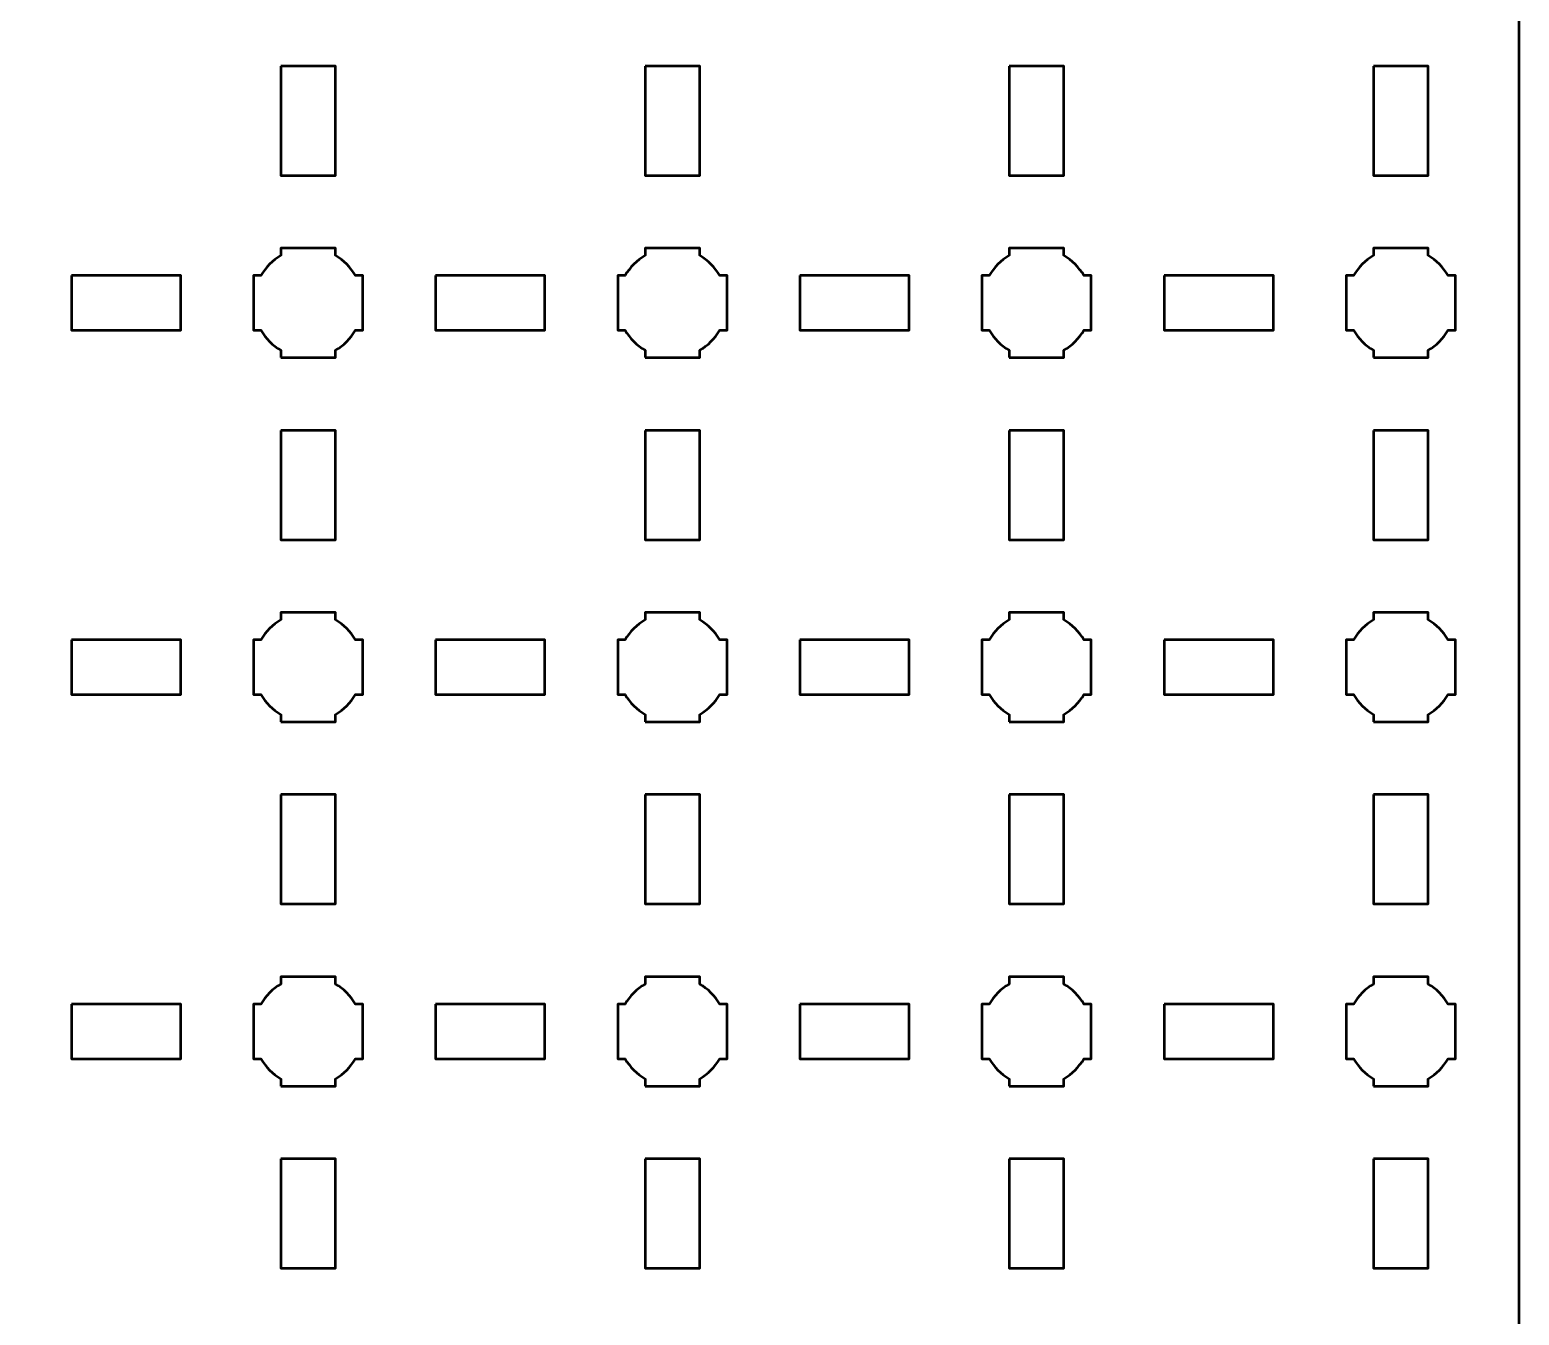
# Model space of a CAD drawing. Header units: centimetres. Extents: x -17.7 to 17.7, y -13.7 to 13.7.
# Drawn here: x 9.47 to 17.65, y -6.56 to 0.5 of the extents above; entities that cross this region are included whole.
import ezdxf

# ---------------------------------------------------------------- set-up
doc = ezdxf.new("R2010")
doc.units = ezdxf.units.CM
doc.header["$MEASUREMENT"] = 0
doc.layers.add('Layer 1', color=7, linetype='Continuous')

msp = doc.modelspace()

# ---------------------------------------------------------------- linework, layer by layer
at = {"layer": 'Layer 1', "lineweight": 53}
for points, knots in [([(-17.14996, 13.65001), (-17.14996, 13.65001), (17.14996, 13.65001), (17.14996, 13.65001), (17.14996, 13.65001), (17.42692, 13.65001), (17.65006, 13.42692), (17.65006, 13.14992), (17.65006, 13.14992), (17.65006, 13.14992), (17.65006, -13.15006), (17.65006, -13.15006), (17.65006, -13.15006), (17.65006, -13.42706), (17.42692, -13.65001), (17.14996, -13.65001), (17.14996, -13.65001), (17.14996, -13.65001), (-17.14996, -13.65001), (-17.14996, -13.65001), (-17.14996, -13.65001), (-17.42696, -13.65001), (-17.65005, -13.42706), (-17.65005, -13.15006), (-17.65005, -13.15006), (-17.65005, -13.15006), (-17.65005, 13.14992), (-17.65005, 13.14992), (-17.65005, 13.14992), (-17.65005, 13.42692), (-17.42696, 13.65001), (-17.14996, 13.65001)], [0, 0, 0, 0, 0.125, 0.125, 0.125, 0.125, 0.25, 0.25, 0.25, 0.25, 0.375, 0.375, 0.375, 0.375, 0.5, 0.5, 0.5, 0.5, 0.625, 0.625, 0.625, 0.625, 0.75, 0.75, 0.75, 0.75, 0.875, 0.875, 0.875, 0.875, 1, 1, 1, 1]), ([(10.84998, 0.29998), (10.84998, 0.29998), (11.14998, 0.29998), (11.14998, 0.29998), (11.14998, 0.29998), (11.14998, 0.29998), (11.14998, -0.30002), (11.14998, -0.30002), (11.14998, -0.30002), (11.14998, -0.30002), (10.84998, -0.30002), (10.84998, -0.30002), (10.84998, -0.30002), (10.84998, -0.30002), (10.84998, 0.29998), (10.84998, 0.29998)], [0, 0, 0, 0, 0.25, 0.25, 0.25, 0.25, 0.5, 0.5, 0.5, 0.5, 0.75, 0.75, 0.75, 0.75, 1, 1, 1, 1]), ([(12.84991, 0.29998), (12.84991, 0.29998), (13.14992, 0.29998), (13.14992, 0.29998), (13.14992, 0.29998), (13.14992, 0.29998), (13.14992, -0.30002), (13.14992, -0.30002), (13.14992, -0.30002), (13.14992, -0.30002), (12.84991, -0.30002), (12.84991, -0.30002), (12.84991, -0.30002), (12.84991, -0.30002), (12.84991, 0.29998), (12.84991, 0.29998)], [0, 0, 0, 0, 0.25, 0.25, 0.25, 0.25, 0.5, 0.5, 0.5, 0.5, 0.75, 0.75, 0.75, 0.75, 1, 1, 1, 1]), ([(14.85002, 0.29998), (14.85002, 0.29998), (15.15003, 0.29998), (15.15003, 0.29998), (15.15003, 0.29998), (15.15003, 0.29998), (15.15003, -0.30002), (15.15003, -0.30002), (15.15003, -0.30002), (15.15003, -0.30002), (14.85002, -0.30002), (14.85002, -0.30002), (14.85002, -0.30002), (14.85002, -0.30002), (14.85002, 0.29998), (14.85002, 0.29998)], [0, 0, 0, 0, 0.25, 0.25, 0.25, 0.25, 0.5, 0.5, 0.5, 0.5, 0.75, 0.75, 0.75, 0.75, 1, 1, 1, 1]), ([(16.84996, 0.29998), (16.84996, 0.29998), (17.14996, 0.29998), (17.14996, 0.29998), (17.14996, 0.29998), (17.14996, 0.29998), (17.14996, -0.30002), (17.14996, -0.30002), (17.14996, -0.30002), (17.14996, -0.30002), (16.84996, -0.30002), (16.84996, -0.30002), (16.84996, -0.30002), (16.84996, -0.30002), (16.84996, 0.29998), (16.84996, 0.29998)], [0, 0, 0, 0, 0.25, 0.25, 0.25, 0.25, 0.5, 0.5, 0.5, 0.5, 0.75, 0.75, 0.75, 0.75, 1, 1, 1, 1]), ([(10.84998, -1.30004), (10.84998, -1.30004), (10.84998, -1.25982), (10.84998, -1.25982), (10.84998, -1.25982), (10.80437, -1.23347), (10.76648, -1.19558), (10.74016, -1.14997), (10.74016, -1.14997), (10.74016, -1.14997), (10.69991, -1.14997), (10.69991, -1.14997), (10.69991, -1.14997), (10.69991, -1.14997), (10.69991, -1.00004), (10.69991, -1.00004), (10.69991, -1.00004), (10.69991, -1.00004), (10.69991, -0.84997), (10.69991, -0.84997), (10.69991, -0.84997), (10.69991, -0.84997), (10.74016, -0.84997), (10.74016, -0.84997), (10.74016, -0.84997), (10.76648, -0.80449), (10.80437, -0.76646), (10.84998, -0.74015), (10.84998, -0.74015), (10.84998, -0.74015), (10.84998, -0.70003), (10.84998, -0.70003), (10.84998, -0.70003), (10.84998, -0.70003), (10.99991, -0.70003), (10.99991, -0.70003), (10.99991, -0.70003), (10.99991, -0.70003), (11.14998, -0.70003), (11.14998, -0.70003), (11.14998, -0.70003), (11.14998, -0.70003), (11.14998, -0.74015), (11.14998, -0.74015), (11.14998, -0.74015), (11.19546, -0.76646), (11.23349, -0.80449), (11.2598, -0.84997), (11.2598, -0.84997), (11.2598, -0.84997), (11.29991, -0.84997), (11.29991, -0.84997), (11.29991, -0.84997), (11.29991, -0.84997), (11.29991, -1.00004), (11.29991, -1.00004), (11.29991, -1.00004), (11.29991, -1.00004), (11.29991, -1.14997), (11.29991, -1.14997), (11.29991, -1.14997), (11.29991, -1.14997), (11.2598, -1.14997), (11.2598, -1.14997), (11.2598, -1.14997), (11.23349, -1.19558), (11.19546, -1.23347), (11.14998, -1.25982), (11.14998, -1.25982), (11.14998, -1.25982), (11.14998, -1.30004), (11.14998, -1.30004), (11.14998, -1.30004), (11.14998, -1.30004), (10.99991, -1.30004), (10.99991, -1.30004), (10.99991, -1.30004), (10.99991, -1.30004), (10.84998, -1.30004), (10.84998, -1.30004)], [0, 0, 0, 0, 0.05, 0.05, 0.05, 0.05, 0.1, 0.1, 0.1, 0.1, 0.15, 0.15, 0.15, 0.15, 0.2, 0.2, 0.2, 0.2, 0.25, 0.25, 0.25, 0.25, 0.3, 0.3, 0.3, 0.3, 0.35, 0.35, 0.35, 0.35, 0.4, 0.4, 0.4, 0.4, 0.45, 0.45, 0.45, 0.45, 0.5, 0.5, 0.5, 0.5, 0.55, 0.55, 0.55, 0.55, 0.6, 0.6, 0.6, 0.6, 0.65, 0.65, 0.65, 0.65, 0.7, 0.7, 0.7, 0.7, 0.75, 0.75, 0.75, 0.75, 0.8, 0.8, 0.8, 0.8, 0.85, 0.85, 0.85, 0.85, 0.9, 0.9, 0.9, 0.9, 0.95, 0.95, 0.95, 0.95, 1, 1, 1, 1]), ([(12.84991, -1.30004), (12.84991, -1.30004), (12.84991, -1.25982), (12.84991, -1.25982), (12.84991, -1.25982), (12.80444, -1.23347), (12.76641, -1.19558), (12.74009, -1.14997), (12.74009, -1.14997), (12.74009, -1.14997), (12.69998, -1.14997), (12.69998, -1.14997), (12.69998, -1.14997), (12.69998, -1.14997), (12.69998, -1.00004), (12.69998, -1.00004), (12.69998, -1.00004), (12.69998, -1.00004), (12.69998, -0.84997), (12.69998, -0.84997), (12.69998, -0.84997), (12.69998, -0.84997), (12.74009, -0.84997), (12.74009, -0.84997), (12.74009, -0.84997), (12.76641, -0.80449), (12.80444, -0.76646), (12.84991, -0.74015), (12.84991, -0.74015), (12.84991, -0.74015), (12.84991, -0.70003), (12.84991, -0.70003), (12.84991, -0.70003), (12.84991, -0.70003), (12.99999, -0.70003), (12.99999, -0.70003), (12.99999, -0.70003), (12.99999, -0.70003), (13.14992, -0.70003), (13.14992, -0.70003), (13.14992, -0.70003), (13.14992, -0.70003), (13.14992, -0.74015), (13.14992, -0.74015), (13.14992, -0.74015), (13.19539, -0.76646), (13.23342, -0.80449), (13.25974, -0.84997), (13.25974, -0.84997), (13.25974, -0.84997), (13.29999, -0.84997), (13.29999, -0.84997), (13.29999, -0.84997), (13.29999, -0.84997), (13.29999, -1.00004), (13.29999, -1.00004), (13.29999, -1.00004), (13.29999, -1.00004), (13.29999, -1.14997), (13.29999, -1.14997), (13.29999, -1.14997), (13.29999, -1.14997), (13.25974, -1.14997), (13.25974, -1.14997), (13.25974, -1.14997), (13.23342, -1.19558), (13.19539, -1.23347), (13.14992, -1.25982), (13.14992, -1.25982), (13.14992, -1.25982), (13.14992, -1.30004), (13.14992, -1.30004), (13.14992, -1.30004), (13.14992, -1.30004), (12.99999, -1.30004), (12.99999, -1.30004), (12.99999, -1.30004), (12.99999, -1.30004), (12.84991, -1.30004), (12.84991, -1.30004)], [0, 0, 0, 0, 0.05, 0.05, 0.05, 0.05, 0.1, 0.1, 0.1, 0.1, 0.15, 0.15, 0.15, 0.15, 0.2, 0.2, 0.2, 0.2, 0.25, 0.25, 0.25, 0.25, 0.3, 0.3, 0.3, 0.3, 0.35, 0.35, 0.35, 0.35, 0.4, 0.4, 0.4, 0.4, 0.45, 0.45, 0.45, 0.45, 0.5, 0.5, 0.5, 0.5, 0.55, 0.55, 0.55, 0.55, 0.6, 0.6, 0.6, 0.6, 0.65, 0.65, 0.65, 0.65, 0.7, 0.7, 0.7, 0.7, 0.75, 0.75, 0.75, 0.75, 0.8, 0.8, 0.8, 0.8, 0.85, 0.85, 0.85, 0.85, 0.9, 0.9, 0.9, 0.9, 0.95, 0.95, 0.95, 0.95, 1, 1, 1, 1]), ([(14.84988, -1.30004), (14.84988, -1.30004), (14.84988, -1.25982), (14.84988, -1.25982), (14.84988, -1.25982), (14.80441, -1.23347), (14.76649, -1.19558), (14.74003, -1.14997), (14.74003, -1.14997), (14.74003, -1.14997), (14.69995, -1.14997), (14.69995, -1.14997), (14.69995, -1.14997), (14.69995, -1.14997), (14.69995, -1.00004), (14.69995, -1.00004), (14.69995, -1.00004), (14.69995, -1.00004), (14.69995, -0.84997), (14.69995, -0.84997), (14.69995, -0.84997), (14.69995, -0.84997), (14.74003, -0.84997), (14.74003, -0.84997), (14.74003, -0.84997), (14.76649, -0.80449), (14.80441, -0.76646), (14.84988, -0.74015), (14.84988, -0.74015), (14.84988, -0.74015), (14.84988, -0.70003), (14.84988, -0.70003), (14.84988, -0.70003), (14.84988, -0.70003), (14.99995, -0.70003), (14.99995, -0.70003), (14.99995, -0.70003), (14.99995, -0.70003), (15.14988, -0.70003), (15.14988, -0.70003), (15.14988, -0.70003), (15.14988, -0.70003), (15.14988, -0.74015), (15.14988, -0.74015), (15.14988, -0.74015), (15.1955, -0.76646), (15.23339, -0.80449), (15.2597, -0.84997), (15.2597, -0.84997), (15.2597, -0.84997), (15.29996, -0.84997), (15.29996, -0.84997), (15.29996, -0.84997), (15.29996, -0.84997), (15.29996, -1.00004), (15.29996, -1.00004), (15.29996, -1.00004), (15.29996, -1.00004), (15.29996, -1.14997), (15.29996, -1.14997), (15.29996, -1.14997), (15.29996, -1.14997), (15.2597, -1.14997), (15.2597, -1.14997), (15.2597, -1.14997), (15.23339, -1.19558), (15.1955, -1.23347), (15.14988, -1.25982), (15.14988, -1.25982), (15.14988, -1.25982), (15.14988, -1.30004), (15.14988, -1.30004), (15.14988, -1.30004), (15.14988, -1.30004), (14.99995, -1.30004), (14.99995, -1.30004), (14.99995, -1.30004), (14.99995, -1.30004), (14.84988, -1.30004), (14.84988, -1.30004)], [0, 0, 0, 0, 0.05, 0.05, 0.05, 0.05, 0.1, 0.1, 0.1, 0.1, 0.15, 0.15, 0.15, 0.15, 0.2, 0.2, 0.2, 0.2, 0.25, 0.25, 0.25, 0.25, 0.3, 0.3, 0.3, 0.3, 0.35, 0.35, 0.35, 0.35, 0.4, 0.4, 0.4, 0.4, 0.45, 0.45, 0.45, 0.45, 0.5, 0.5, 0.5, 0.5, 0.55, 0.55, 0.55, 0.55, 0.6, 0.6, 0.6, 0.6, 0.65, 0.65, 0.65, 0.65, 0.7, 0.7, 0.7, 0.7, 0.75, 0.75, 0.75, 0.75, 0.8, 0.8, 0.8, 0.8, 0.85, 0.85, 0.85, 0.85, 0.9, 0.9, 0.9, 0.9, 0.95, 0.95, 0.95, 0.95, 1, 1, 1, 1]), ([(16.84996, -1.30004), (16.84996, -1.30004), (16.84996, -1.25982), (16.84996, -1.25982), (16.84996, -1.25982), (16.80434, -1.23347), (16.76645, -1.19558), (16.74014, -1.14997), (16.74014, -1.14997), (16.74014, -1.14997), (16.69988, -1.14997), (16.69988, -1.14997), (16.69988, -1.14997), (16.69988, -1.14997), (16.69988, -1.00004), (16.69988, -1.00004), (16.69988, -1.00004), (16.69988, -1.00004), (16.69988, -0.84997), (16.69988, -0.84997), (16.69988, -0.84997), (16.69988, -0.84997), (16.74014, -0.84997), (16.74014, -0.84997), (16.74014, -0.84997), (16.76645, -0.80449), (16.80434, -0.76646), (16.84996, -0.74015), (16.84996, -0.74015), (16.84996, -0.74015), (16.84996, -0.70003), (16.84996, -0.70003), (16.84996, -0.70003), (16.84996, -0.70003), (16.99989, -0.70003), (16.99989, -0.70003), (16.99989, -0.70003), (16.99989, -0.70003), (17.14996, -0.70003), (17.14996, -0.70003), (17.14996, -0.70003), (17.14996, -0.70003), (17.14996, -0.74015), (17.14996, -0.74015), (17.14996, -0.74015), (17.19543, -0.76646), (17.23346, -0.80449), (17.25978, -0.84997), (17.25978, -0.84997), (17.25978, -0.84997), (17.29989, -0.84997), (17.29989, -0.84997), (17.29989, -0.84997), (17.29989, -0.84997), (17.29989, -1.00004), (17.29989, -1.00004), (17.29989, -1.00004), (17.29989, -1.00004), (17.29989, -1.14997), (17.29989, -1.14997), (17.29989, -1.14997), (17.29989, -1.14997), (17.25978, -1.14997), (17.25978, -1.14997), (17.25978, -1.14997), (17.23346, -1.19558), (17.19543, -1.23347), (17.14996, -1.25982), (17.14996, -1.25982), (17.14996, -1.25982), (17.14996, -1.30004), (17.14996, -1.30004), (17.14996, -1.30004), (17.14996, -1.30004), (16.99989, -1.30004), (16.99989, -1.30004), (16.99989, -1.30004), (16.99989, -1.30004), (16.84996, -1.30004), (16.84996, -1.30004)], [0, 0, 0, 0, 0.05, 0.05, 0.05, 0.05, 0.1, 0.1, 0.1, 0.1, 0.15, 0.15, 0.15, 0.15, 0.2, 0.2, 0.2, 0.2, 0.25, 0.25, 0.25, 0.25, 0.3, 0.3, 0.3, 0.3, 0.35, 0.35, 0.35, 0.35, 0.4, 0.4, 0.4, 0.4, 0.45, 0.45, 0.45, 0.45, 0.5, 0.5, 0.5, 0.5, 0.55, 0.55, 0.55, 0.55, 0.6, 0.6, 0.6, 0.6, 0.65, 0.65, 0.65, 0.65, 0.7, 0.7, 0.7, 0.7, 0.75, 0.75, 0.75, 0.75, 0.8, 0.8, 0.8, 0.8, 0.85, 0.85, 0.85, 0.85, 0.9, 0.9, 0.9, 0.9, 0.95, 0.95, 0.95, 0.95, 1, 1, 1, 1]), ([(9.7, -0.84997), (9.7, -0.84997), (10.3, -0.84997), (10.3, -0.84997), (10.3, -0.84997), (10.3, -0.84997), (10.3, -1.14997), (10.3, -1.14997), (10.3, -1.14997), (10.3, -1.14997), (9.7, -1.14997), (9.7, -1.14997), (9.7, -1.14997), (9.7, -1.14997), (9.7, -0.84997), (9.7, -0.84997)], [0, 0, 0, 0, 0.25, 0.25, 0.25, 0.25, 0.5, 0.5, 0.5, 0.5, 0.75, 0.75, 0.75, 0.75, 1, 1, 1, 1]), ([(11.69996, -0.84997), (11.69996, -0.84997), (12.29997, -0.84997), (12.29997, -0.84997), (12.29997, -0.84997), (12.29997, -0.84997), (12.29997, -1.14997), (12.29997, -1.14997), (12.29997, -1.14997), (12.29997, -1.14997), (11.69996, -1.14997), (11.69996, -1.14997), (11.69996, -1.14997), (11.69996, -1.14997), (11.69996, -0.84997), (11.69996, -0.84997)], [0, 0, 0, 0, 0.25, 0.25, 0.25, 0.25, 0.5, 0.5, 0.5, 0.5, 0.75, 0.75, 0.75, 0.75, 1, 1, 1, 1]), ([(13.70004, -0.84997), (13.70004, -0.84997), (14.30004, -0.84997), (14.30004, -0.84997), (14.30004, -0.84997), (14.30004, -0.84997), (14.30004, -1.14997), (14.30004, -1.14997), (14.30004, -1.14997), (14.30004, -1.14997), (13.70004, -1.14997), (13.70004, -1.14997), (13.70004, -1.14997), (13.70004, -1.14997), (13.70004, -0.84997), (13.70004, -0.84997)], [0, 0, 0, 0, 0.25, 0.25, 0.25, 0.25, 0.5, 0.5, 0.5, 0.5, 0.75, 0.75, 0.75, 0.75, 1, 1, 1, 1]), ([(15.69997, -0.84997), (15.69997, -0.84997), (16.29997, -0.84997), (16.29997, -0.84997), (16.29997, -0.84997), (16.29997, -0.84997), (16.29997, -1.14997), (16.29997, -1.14997), (16.29997, -1.14997), (16.29997, -1.14997), (15.69997, -1.14997), (15.69997, -1.14997), (15.69997, -1.14997), (15.69997, -1.14997), (15.69997, -0.84997), (15.69997, -0.84997)], [0, 0, 0, 0, 0.25, 0.25, 0.25, 0.25, 0.5, 0.5, 0.5, 0.5, 0.75, 0.75, 0.75, 0.75, 1, 1, 1, 1]), ([(10.84998, -1.70009), (10.84998, -1.70009), (11.14998, -1.70009), (11.14998, -1.70009), (11.14998, -1.70009), (11.14998, -1.70009), (11.14998, -2.30009), (11.14998, -2.30009), (11.14998, -2.30009), (11.14998, -2.30009), (10.84998, -2.30009), (10.84998, -2.30009), (10.84998, -2.30009), (10.84998, -2.30009), (10.84998, -1.70009), (10.84998, -1.70009)], [0, 0, 0, 0, 0.25, 0.25, 0.25, 0.25, 0.5, 0.5, 0.5, 0.5, 0.75, 0.75, 0.75, 0.75, 1, 1, 1, 1]), ([(12.84991, -1.70009), (12.84991, -1.70009), (13.14992, -1.70009), (13.14992, -1.70009), (13.14992, -1.70009), (13.14992, -1.70009), (13.14992, -2.30009), (13.14992, -2.30009), (13.14992, -2.30009), (13.14992, -2.30009), (12.84991, -2.30009), (12.84991, -2.30009), (12.84991, -2.30009), (12.84991, -2.30009), (12.84991, -1.70009), (12.84991, -1.70009)], [0, 0, 0, 0, 0.25, 0.25, 0.25, 0.25, 0.5, 0.5, 0.5, 0.5, 0.75, 0.75, 0.75, 0.75, 1, 1, 1, 1]), ([(14.85002, -1.70009), (14.85002, -1.70009), (15.15003, -1.70009), (15.15003, -1.70009), (15.15003, -1.70009), (15.15003, -1.70009), (15.15003, -2.30009), (15.15003, -2.30009), (15.15003, -2.30009), (15.15003, -2.30009), (14.85002, -2.30009), (14.85002, -2.30009), (14.85002, -2.30009), (14.85002, -2.30009), (14.85002, -1.70009), (14.85002, -1.70009)], [0, 0, 0, 0, 0.25, 0.25, 0.25, 0.25, 0.5, 0.5, 0.5, 0.5, 0.75, 0.75, 0.75, 0.75, 1, 1, 1, 1]), ([(16.84996, -1.70009), (16.84996, -1.70009), (17.14996, -1.70009), (17.14996, -1.70009), (17.14996, -1.70009), (17.14996, -1.70009), (17.14996, -2.30009), (17.14996, -2.30009), (17.14996, -2.30009), (17.14996, -2.30009), (16.84996, -2.30009), (16.84996, -2.30009), (16.84996, -2.30009), (16.84996, -2.30009), (16.84996, -1.70009), (16.84996, -1.70009)], [0, 0, 0, 0, 0.25, 0.25, 0.25, 0.25, 0.5, 0.5, 0.5, 0.5, 0.75, 0.75, 0.75, 0.75, 1, 1, 1, 1]), ([(10.84998, -3.30001), (10.84998, -3.30001), (10.84998, -3.2599), (10.84998, -3.2599), (10.84998, -3.2599), (10.80437, -3.23344), (10.76648, -3.19555), (10.74016, -3.15008), (10.74016, -3.15008), (10.74016, -3.15008), (10.69991, -3.15008), (10.69991, -3.15008), (10.69991, -3.15008), (10.69991, -3.15008), (10.69991, -3), (10.69991, -3), (10.69991, -3), (10.69991, -3), (10.69991, -2.85007), (10.69991, -2.85007), (10.69991, -2.85007), (10.69991, -2.85007), (10.74016, -2.85007), (10.74016, -2.85007), (10.74016, -2.85007), (10.76648, -2.80446), (10.80437, -2.76654), (10.84998, -2.74008), (10.84998, -2.74008), (10.84998, -2.74008), (10.84998, -2.7), (10.84998, -2.7), (10.84998, -2.7), (10.84998, -2.7), (10.99991, -2.7), (10.99991, -2.7), (10.99991, -2.7), (10.99991, -2.7), (11.14998, -2.7), (11.14998, -2.7), (11.14998, -2.7), (11.14998, -2.7), (11.14998, -2.74008), (11.14998, -2.74008), (11.14998, -2.74008), (11.19546, -2.76654), (11.23349, -2.80446), (11.2598, -2.85007), (11.2598, -2.85007), (11.2598, -2.85007), (11.29991, -2.85007), (11.29991, -2.85007), (11.29991, -2.85007), (11.29991, -2.85007), (11.29991, -3), (11.29991, -3), (11.29991, -3), (11.29991, -3), (11.29991, -3.15008), (11.29991, -3.15008), (11.29991, -3.15008), (11.29991, -3.15008), (11.2598, -3.15008), (11.2598, -3.15008), (11.2598, -3.15008), (11.23349, -3.19555), (11.19546, -3.23344), (11.14998, -3.2599), (11.14998, -3.2599), (11.14998, -3.2599), (11.14998, -3.30001), (11.14998, -3.30001), (11.14998, -3.30001), (11.14998, -3.30001), (10.99991, -3.30001), (10.99991, -3.30001), (10.99991, -3.30001), (10.99991, -3.30001), (10.84998, -3.30001), (10.84998, -3.30001)], [0, 0, 0, 0, 0.05, 0.05, 0.05, 0.05, 0.1, 0.1, 0.1, 0.1, 0.15, 0.15, 0.15, 0.15, 0.2, 0.2, 0.2, 0.2, 0.25, 0.25, 0.25, 0.25, 0.3, 0.3, 0.3, 0.3, 0.35, 0.35, 0.35, 0.35, 0.4, 0.4, 0.4, 0.4, 0.45, 0.45, 0.45, 0.45, 0.5, 0.5, 0.5, 0.5, 0.55, 0.55, 0.55, 0.55, 0.6, 0.6, 0.6, 0.6, 0.65, 0.65, 0.65, 0.65, 0.7, 0.7, 0.7, 0.7, 0.75, 0.75, 0.75, 0.75, 0.8, 0.8, 0.8, 0.8, 0.85, 0.85, 0.85, 0.85, 0.9, 0.9, 0.9, 0.9, 0.95, 0.95, 0.95, 0.95, 1, 1, 1, 1]), ([(12.84991, -3.30001), (12.84991, -3.30001), (12.84991, -3.2599), (12.84991, -3.2599), (12.84991, -3.2599), (12.80444, -3.23344), (12.76641, -3.19555), (12.74009, -3.15008), (12.74009, -3.15008), (12.74009, -3.15008), (12.69998, -3.15008), (12.69998, -3.15008), (12.69998, -3.15008), (12.69998, -3.15008), (12.69998, -3), (12.69998, -3), (12.69998, -3), (12.69998, -3), (12.69998, -2.85007), (12.69998, -2.85007), (12.69998, -2.85007), (12.69998, -2.85007), (12.74009, -2.85007), (12.74009, -2.85007), (12.74009, -2.85007), (12.76641, -2.80446), (12.80444, -2.76654), (12.84991, -2.74008), (12.84991, -2.74008), (12.84991, -2.74008), (12.84991, -2.7), (12.84991, -2.7), (12.84991, -2.7), (12.84991, -2.7), (12.99999, -2.7), (12.99999, -2.7), (12.99999, -2.7), (12.99999, -2.7), (13.14992, -2.7), (13.14992, -2.7), (13.14992, -2.7), (13.14992, -2.7), (13.14992, -2.74008), (13.14992, -2.74008), (13.14992, -2.74008), (13.19539, -2.76654), (13.23342, -2.80446), (13.25974, -2.85007), (13.25974, -2.85007), (13.25974, -2.85007), (13.29999, -2.85007), (13.29999, -2.85007), (13.29999, -2.85007), (13.29999, -2.85007), (13.29999, -3), (13.29999, -3), (13.29999, -3), (13.29999, -3), (13.29999, -3.15008), (13.29999, -3.15008), (13.29999, -3.15008), (13.29999, -3.15008), (13.25974, -3.15008), (13.25974, -3.15008), (13.25974, -3.15008), (13.23342, -3.19555), (13.19539, -3.23344), (13.14992, -3.2599), (13.14992, -3.2599), (13.14992, -3.2599), (13.14992, -3.30001), (13.14992, -3.30001), (13.14992, -3.30001), (13.14992, -3.30001), (12.99999, -3.30001), (12.99999, -3.30001), (12.99999, -3.30001), (12.99999, -3.30001), (12.84991, -3.30001), (12.84991, -3.30001)], [0, 0, 0, 0, 0.05, 0.05, 0.05, 0.05, 0.1, 0.1, 0.1, 0.1, 0.15, 0.15, 0.15, 0.15, 0.2, 0.2, 0.2, 0.2, 0.25, 0.25, 0.25, 0.25, 0.3, 0.3, 0.3, 0.3, 0.35, 0.35, 0.35, 0.35, 0.4, 0.4, 0.4, 0.4, 0.45, 0.45, 0.45, 0.45, 0.5, 0.5, 0.5, 0.5, 0.55, 0.55, 0.55, 0.55, 0.6, 0.6, 0.6, 0.6, 0.65, 0.65, 0.65, 0.65, 0.7, 0.7, 0.7, 0.7, 0.75, 0.75, 0.75, 0.75, 0.8, 0.8, 0.8, 0.8, 0.85, 0.85, 0.85, 0.85, 0.9, 0.9, 0.9, 0.9, 0.95, 0.95, 0.95, 0.95, 1, 1, 1, 1]), ([(14.84988, -3.30001), (14.84988, -3.30001), (14.84988, -3.2599), (14.84988, -3.2599), (14.84988, -3.2599), (14.80441, -3.23344), (14.76649, -3.19555), (14.74003, -3.15008), (14.74003, -3.15008), (14.74003, -3.15008), (14.69995, -3.15008), (14.69995, -3.15008), (14.69995, -3.15008), (14.69995, -3.15008), (14.69995, -3), (14.69995, -3), (14.69995, -3), (14.69995, -3), (14.69995, -2.85007), (14.69995, -2.85007), (14.69995, -2.85007), (14.69995, -2.85007), (14.74003, -2.85007), (14.74003, -2.85007), (14.74003, -2.85007), (14.76649, -2.80446), (14.80441, -2.76654), (14.84988, -2.74008), (14.84988, -2.74008), (14.84988, -2.74008), (14.84988, -2.7), (14.84988, -2.7), (14.84988, -2.7), (14.84988, -2.7), (14.99995, -2.7), (14.99995, -2.7), (14.99995, -2.7), (14.99995, -2.7), (15.14988, -2.7), (15.14988, -2.7), (15.14988, -2.7), (15.14988, -2.7), (15.14988, -2.74008), (15.14988, -2.74008), (15.14988, -2.74008), (15.1955, -2.76654), (15.23339, -2.80446), (15.2597, -2.85007), (15.2597, -2.85007), (15.2597, -2.85007), (15.29996, -2.85007), (15.29996, -2.85007), (15.29996, -2.85007), (15.29996, -2.85007), (15.29996, -3), (15.29996, -3), (15.29996, -3), (15.29996, -3), (15.29996, -3.15008), (15.29996, -3.15008), (15.29996, -3.15008), (15.29996, -3.15008), (15.2597, -3.15008), (15.2597, -3.15008), (15.2597, -3.15008), (15.23339, -3.19555), (15.1955, -3.23344), (15.14988, -3.2599), (15.14988, -3.2599), (15.14988, -3.2599), (15.14988, -3.30001), (15.14988, -3.30001), (15.14988, -3.30001), (15.14988, -3.30001), (14.99995, -3.30001), (14.99995, -3.30001), (14.99995, -3.30001), (14.99995, -3.30001), (14.84988, -3.30001), (14.84988, -3.30001)], [0, 0, 0, 0, 0.05, 0.05, 0.05, 0.05, 0.1, 0.1, 0.1, 0.1, 0.15, 0.15, 0.15, 0.15, 0.2, 0.2, 0.2, 0.2, 0.25, 0.25, 0.25, 0.25, 0.3, 0.3, 0.3, 0.3, 0.35, 0.35, 0.35, 0.35, 0.4, 0.4, 0.4, 0.4, 0.45, 0.45, 0.45, 0.45, 0.5, 0.5, 0.5, 0.5, 0.55, 0.55, 0.55, 0.55, 0.6, 0.6, 0.6, 0.6, 0.65, 0.65, 0.65, 0.65, 0.7, 0.7, 0.7, 0.7, 0.75, 0.75, 0.75, 0.75, 0.8, 0.8, 0.8, 0.8, 0.85, 0.85, 0.85, 0.85, 0.9, 0.9, 0.9, 0.9, 0.95, 0.95, 0.95, 0.95, 1, 1, 1, 1]), ([(16.84996, -3.30001), (16.84996, -3.30001), (16.84996, -3.2599), (16.84996, -3.2599), (16.84996, -3.2599), (16.80434, -3.23344), (16.76645, -3.19555), (16.74014, -3.15008), (16.74014, -3.15008), (16.74014, -3.15008), (16.69988, -3.15008), (16.69988, -3.15008), (16.69988, -3.15008), (16.69988, -3.15008), (16.69988, -3), (16.69988, -3), (16.69988, -3), (16.69988, -3), (16.69988, -2.85007), (16.69988, -2.85007), (16.69988, -2.85007), (16.69988, -2.85007), (16.74014, -2.85007), (16.74014, -2.85007), (16.74014, -2.85007), (16.76645, -2.80446), (16.80434, -2.76654), (16.84996, -2.74008), (16.84996, -2.74008), (16.84996, -2.74008), (16.84996, -2.7), (16.84996, -2.7), (16.84996, -2.7), (16.84996, -2.7), (16.99989, -2.7), (16.99989, -2.7), (16.99989, -2.7), (16.99989, -2.7), (17.14996, -2.7), (17.14996, -2.7), (17.14996, -2.7), (17.14996, -2.7), (17.14996, -2.74008), (17.14996, -2.74008), (17.14996, -2.74008), (17.19543, -2.76654), (17.23346, -2.80446), (17.25978, -2.85007), (17.25978, -2.85007), (17.25978, -2.85007), (17.29989, -2.85007), (17.29989, -2.85007), (17.29989, -2.85007), (17.29989, -2.85007), (17.29989, -3), (17.29989, -3), (17.29989, -3), (17.29989, -3), (17.29989, -3.15008), (17.29989, -3.15008), (17.29989, -3.15008), (17.29989, -3.15008), (17.25978, -3.15008), (17.25978, -3.15008), (17.25978, -3.15008), (17.23346, -3.19555), (17.19543, -3.23344), (17.14996, -3.2599), (17.14996, -3.2599), (17.14996, -3.2599), (17.14996, -3.30001), (17.14996, -3.30001), (17.14996, -3.30001), (17.14996, -3.30001), (16.99989, -3.30001), (16.99989, -3.30001), (16.99989, -3.30001), (16.99989, -3.30001), (16.84996, -3.30001), (16.84996, -3.30001)], [0, 0, 0, 0, 0.05, 0.05, 0.05, 0.05, 0.1, 0.1, 0.1, 0.1, 0.15, 0.15, 0.15, 0.15, 0.2, 0.2, 0.2, 0.2, 0.25, 0.25, 0.25, 0.25, 0.3, 0.3, 0.3, 0.3, 0.35, 0.35, 0.35, 0.35, 0.4, 0.4, 0.4, 0.4, 0.45, 0.45, 0.45, 0.45, 0.5, 0.5, 0.5, 0.5, 0.55, 0.55, 0.55, 0.55, 0.6, 0.6, 0.6, 0.6, 0.65, 0.65, 0.65, 0.65, 0.7, 0.7, 0.7, 0.7, 0.75, 0.75, 0.75, 0.75, 0.8, 0.8, 0.8, 0.8, 0.85, 0.85, 0.85, 0.85, 0.9, 0.9, 0.9, 0.9, 0.95, 0.95, 0.95, 0.95, 1, 1, 1, 1]), ([(9.7, -2.85007), (9.7, -2.85007), (10.3, -2.85007), (10.3, -2.85007), (10.3, -2.85007), (10.3, -2.85007), (10.3, -3.15008), (10.3, -3.15008), (10.3, -3.15008), (10.3, -3.15008), (9.7, -3.15008), (9.7, -3.15008), (9.7, -3.15008), (9.7, -3.15008), (9.7, -2.85007), (9.7, -2.85007)], [0, 0, 0, 0, 0.25, 0.25, 0.25, 0.25, 0.5, 0.5, 0.5, 0.5, 0.75, 0.75, 0.75, 0.75, 1, 1, 1, 1]), ([(11.69996, -2.85007), (11.69996, -2.85007), (12.29997, -2.85007), (12.29997, -2.85007), (12.29997, -2.85007), (12.29997, -2.85007), (12.29997, -3.15008), (12.29997, -3.15008), (12.29997, -3.15008), (12.29997, -3.15008), (11.69996, -3.15008), (11.69996, -3.15008), (11.69996, -3.15008), (11.69996, -3.15008), (11.69996, -2.85007), (11.69996, -2.85007)], [0, 0, 0, 0, 0.25, 0.25, 0.25, 0.25, 0.5, 0.5, 0.5, 0.5, 0.75, 0.75, 0.75, 0.75, 1, 1, 1, 1]), ([(13.70004, -2.85007), (13.70004, -2.85007), (14.30004, -2.85007), (14.30004, -2.85007), (14.30004, -2.85007), (14.30004, -2.85007), (14.30004, -3.15008), (14.30004, -3.15008), (14.30004, -3.15008), (14.30004, -3.15008), (13.70004, -3.15008), (13.70004, -3.15008), (13.70004, -3.15008), (13.70004, -3.15008), (13.70004, -2.85007), (13.70004, -2.85007)], [0, 0, 0, 0, 0.25, 0.25, 0.25, 0.25, 0.5, 0.5, 0.5, 0.5, 0.75, 0.75, 0.75, 0.75, 1, 1, 1, 1]), ([(15.69997, -2.85007), (15.69997, -2.85007), (16.29997, -2.85007), (16.29997, -2.85007), (16.29997, -2.85007), (16.29997, -2.85007), (16.29997, -3.15008), (16.29997, -3.15008), (16.29997, -3.15008), (16.29997, -3.15008), (15.69997, -3.15008), (15.69997, -3.15008), (15.69997, -3.15008), (15.69997, -3.15008), (15.69997, -2.85007), (15.69997, -2.85007)], [0, 0, 0, 0, 0.25, 0.25, 0.25, 0.25, 0.5, 0.5, 0.5, 0.5, 0.75, 0.75, 0.75, 0.75, 1, 1, 1, 1]), ([(10.84998, -3.70002), (10.84998, -3.70002), (11.14998, -3.70002), (11.14998, -3.70002), (11.14998, -3.70002), (11.14998, -3.70002), (11.14998, -4.30003), (11.14998, -4.30003), (11.14998, -4.30003), (11.14998, -4.30003), (10.84998, -4.30003), (10.84998, -4.30003), (10.84998, -4.30003), (10.84998, -4.30003), (10.84998, -3.70002), (10.84998, -3.70002)], [0, 0, 0, 0, 0.25, 0.25, 0.25, 0.25, 0.5, 0.5, 0.5, 0.5, 0.75, 0.75, 0.75, 0.75, 1, 1, 1, 1]), ([(12.84991, -3.70002), (12.84991, -3.70002), (13.14992, -3.70002), (13.14992, -3.70002), (13.14992, -3.70002), (13.14992, -3.70002), (13.14992, -4.30003), (13.14992, -4.30003), (13.14992, -4.30003), (13.14992, -4.30003), (12.84991, -4.30003), (12.84991, -4.30003), (12.84991, -4.30003), (12.84991, -4.30003), (12.84991, -3.70002), (12.84991, -3.70002)], [0, 0, 0, 0, 0.25, 0.25, 0.25, 0.25, 0.5, 0.5, 0.5, 0.5, 0.75, 0.75, 0.75, 0.75, 1, 1, 1, 1]), ([(14.85002, -3.70002), (14.85002, -3.70002), (15.15003, -3.70002), (15.15003, -3.70002), (15.15003, -3.70002), (15.15003, -3.70002), (15.15003, -4.30003), (15.15003, -4.30003), (15.15003, -4.30003), (15.15003, -4.30003), (14.85002, -4.30003), (14.85002, -4.30003), (14.85002, -4.30003), (14.85002, -4.30003), (14.85002, -3.70002), (14.85002, -3.70002)], [0, 0, 0, 0, 0.25, 0.25, 0.25, 0.25, 0.5, 0.5, 0.5, 0.5, 0.75, 0.75, 0.75, 0.75, 1, 1, 1, 1]), ([(16.84996, -3.70002), (16.84996, -3.70002), (17.14996, -3.70002), (17.14996, -3.70002), (17.14996, -3.70002), (17.14996, -3.70002), (17.14996, -4.30003), (17.14996, -4.30003), (17.14996, -4.30003), (17.14996, -4.30003), (16.84996, -4.30003), (16.84996, -4.30003), (16.84996, -4.30003), (16.84996, -4.30003), (16.84996, -3.70002), (16.84996, -3.70002)], [0, 0, 0, 0, 0.25, 0.25, 0.25, 0.25, 0.5, 0.5, 0.5, 0.5, 0.75, 0.75, 0.75, 0.75, 1, 1, 1, 1]), ([(10.84998, -5.29994), (10.84998, -5.29994), (10.84998, -5.25983), (10.84998, -5.25983), (10.84998, -5.25983), (10.80437, -5.23351), (10.76648, -5.19548), (10.74016, -5.15001), (10.74016, -5.15001), (10.74016, -5.15001), (10.69991, -5.15001), (10.69991, -5.15001), (10.69991, -5.15001), (10.69991, -5.15001), (10.69991, -4.99994), (10.69991, -4.99994), (10.69991, -4.99994), (10.69991, -4.99994), (10.69991, -4.85001), (10.69991, -4.85001), (10.69991, -4.85001), (10.69991, -4.85001), (10.74016, -4.85001), (10.74016, -4.85001), (10.74016, -4.85001), (10.76648, -4.80439), (10.80437, -4.7665), (10.84998, -4.74019), (10.84998, -4.74019), (10.84998, -4.74019), (10.84998, -4.69993), (10.84998, -4.69993), (10.84998, -4.69993), (10.84998, -4.69993), (10.99991, -4.69993), (10.99991, -4.69993), (10.99991, -4.69993), (10.99991, -4.69993), (11.14998, -4.69993), (11.14998, -4.69993), (11.14998, -4.69993), (11.14998, -4.69993), (11.14998, -4.74019), (11.14998, -4.74019), (11.14998, -4.74019), (11.19546, -4.7665), (11.23349, -4.80439), (11.2598, -4.85001), (11.2598, -4.85001), (11.2598, -4.85001), (11.29991, -4.85001), (11.29991, -4.85001), (11.29991, -4.85001), (11.29991, -4.85001), (11.29991, -4.99994), (11.29991, -4.99994), (11.29991, -4.99994), (11.29991, -4.99994), (11.29991, -5.15001), (11.29991, -5.15001), (11.29991, -5.15001), (11.29991, -5.15001), (11.2598, -5.15001), (11.2598, -5.15001), (11.2598, -5.15001), (11.23349, -5.19548), (11.19546, -5.23351), (11.14998, -5.25983), (11.14998, -5.25983), (11.14998, -5.25983), (11.14998, -5.29994), (11.14998, -5.29994), (11.14998, -5.29994), (11.14998, -5.29994), (10.99991, -5.29994), (10.99991, -5.29994), (10.99991, -5.29994), (10.99991, -5.29994), (10.84998, -5.29994), (10.84998, -5.29994)], [0, 0, 0, 0, 0.05, 0.05, 0.05, 0.05, 0.1, 0.1, 0.1, 0.1, 0.15, 0.15, 0.15, 0.15, 0.2, 0.2, 0.2, 0.2, 0.25, 0.25, 0.25, 0.25, 0.3, 0.3, 0.3, 0.3, 0.35, 0.35, 0.35, 0.35, 0.4, 0.4, 0.4, 0.4, 0.45, 0.45, 0.45, 0.45, 0.5, 0.5, 0.5, 0.5, 0.55, 0.55, 0.55, 0.55, 0.6, 0.6, 0.6, 0.6, 0.65, 0.65, 0.65, 0.65, 0.7, 0.7, 0.7, 0.7, 0.75, 0.75, 0.75, 0.75, 0.8, 0.8, 0.8, 0.8, 0.85, 0.85, 0.85, 0.85, 0.9, 0.9, 0.9, 0.9, 0.95, 0.95, 0.95, 0.95, 1, 1, 1, 1]), ([(12.84991, -5.29994), (12.84991, -5.29994), (12.84991, -5.25983), (12.84991, -5.25983), (12.84991, -5.25983), (12.80444, -5.23351), (12.76641, -5.19548), (12.74009, -5.15001), (12.74009, -5.15001), (12.74009, -5.15001), (12.69998, -5.15001), (12.69998, -5.15001), (12.69998, -5.15001), (12.69998, -5.15001), (12.69998, -4.99994), (12.69998, -4.99994), (12.69998, -4.99994), (12.69998, -4.99994), (12.69998, -4.85001), (12.69998, -4.85001), (12.69998, -4.85001), (12.69998, -4.85001), (12.74009, -4.85001), (12.74009, -4.85001), (12.74009, -4.85001), (12.76641, -4.80439), (12.80444, -4.7665), (12.84991, -4.74019), (12.84991, -4.74019), (12.84991, -4.74019), (12.84991, -4.69993), (12.84991, -4.69993), (12.84991, -4.69993), (12.84991, -4.69993), (12.99999, -4.69993), (12.99999, -4.69993), (12.99999, -4.69993), (12.99999, -4.69993), (13.14992, -4.69993), (13.14992, -4.69993), (13.14992, -4.69993), (13.14992, -4.69993), (13.14992, -4.74019), (13.14992, -4.74019), (13.14992, -4.74019), (13.19539, -4.7665), (13.23342, -4.80439), (13.25974, -4.85001), (13.25974, -4.85001), (13.25974, -4.85001), (13.29999, -4.85001), (13.29999, -4.85001), (13.29999, -4.85001), (13.29999, -4.85001), (13.29999, -4.99994), (13.29999, -4.99994), (13.29999, -4.99994), (13.29999, -4.99994), (13.29999, -5.15001), (13.29999, -5.15001), (13.29999, -5.15001), (13.29999, -5.15001), (13.25974, -5.15001), (13.25974, -5.15001), (13.25974, -5.15001), (13.23342, -5.19548), (13.19539, -5.23351), (13.14992, -5.25983), (13.14992, -5.25983), (13.14992, -5.25983), (13.14992, -5.29994), (13.14992, -5.29994), (13.14992, -5.29994), (13.14992, -5.29994), (12.99999, -5.29994), (12.99999, -5.29994), (12.99999, -5.29994), (12.99999, -5.29994), (12.84991, -5.29994), (12.84991, -5.29994)], [0, 0, 0, 0, 0.05, 0.05, 0.05, 0.05, 0.1, 0.1, 0.1, 0.1, 0.15, 0.15, 0.15, 0.15, 0.2, 0.2, 0.2, 0.2, 0.25, 0.25, 0.25, 0.25, 0.3, 0.3, 0.3, 0.3, 0.35, 0.35, 0.35, 0.35, 0.4, 0.4, 0.4, 0.4, 0.45, 0.45, 0.45, 0.45, 0.5, 0.5, 0.5, 0.5, 0.55, 0.55, 0.55, 0.55, 0.6, 0.6, 0.6, 0.6, 0.65, 0.65, 0.65, 0.65, 0.7, 0.7, 0.7, 0.7, 0.75, 0.75, 0.75, 0.75, 0.8, 0.8, 0.8, 0.8, 0.85, 0.85, 0.85, 0.85, 0.9, 0.9, 0.9, 0.9, 0.95, 0.95, 0.95, 0.95, 1, 1, 1, 1]), ([(14.84988, -5.29994), (14.84988, -5.29994), (14.84988, -5.25983), (14.84988, -5.25983), (14.84988, -5.25983), (14.80441, -5.23351), (14.76649, -5.19548), (14.74003, -5.15001), (14.74003, -5.15001), (14.74003, -5.15001), (14.69995, -5.15001), (14.69995, -5.15001), (14.69995, -5.15001), (14.69995, -5.15001), (14.69995, -4.99994), (14.69995, -4.99994), (14.69995, -4.99994), (14.69995, -4.99994), (14.69995, -4.85001), (14.69995, -4.85001), (14.69995, -4.85001), (14.69995, -4.85001), (14.74003, -4.85001), (14.74003, -4.85001), (14.74003, -4.85001), (14.76649, -4.80439), (14.80441, -4.7665), (14.84988, -4.74019), (14.84988, -4.74019), (14.84988, -4.74019), (14.84988, -4.69993), (14.84988, -4.69993), (14.84988, -4.69993), (14.84988, -4.69993), (14.99995, -4.69993), (14.99995, -4.69993), (14.99995, -4.69993), (14.99995, -4.69993), (15.14988, -4.69993), (15.14988, -4.69993), (15.14988, -4.69993), (15.14988, -4.69993), (15.14988, -4.74019), (15.14988, -4.74019), (15.14988, -4.74019), (15.1955, -4.7665), (15.23339, -4.80439), (15.2597, -4.85001), (15.2597, -4.85001), (15.2597, -4.85001), (15.29996, -4.85001), (15.29996, -4.85001), (15.29996, -4.85001), (15.29996, -4.85001), (15.29996, -4.99994), (15.29996, -4.99994), (15.29996, -4.99994), (15.29996, -4.99994), (15.29996, -5.15001), (15.29996, -5.15001), (15.29996, -5.15001), (15.29996, -5.15001), (15.2597, -5.15001), (15.2597, -5.15001), (15.2597, -5.15001), (15.23339, -5.19548), (15.1955, -5.23351), (15.14988, -5.25983), (15.14988, -5.25983), (15.14988, -5.25983), (15.14988, -5.29994), (15.14988, -5.29994), (15.14988, -5.29994), (15.14988, -5.29994), (14.99995, -5.29994), (14.99995, -5.29994), (14.99995, -5.29994), (14.99995, -5.29994), (14.84988, -5.29994), (14.84988, -5.29994)], [0, 0, 0, 0, 0.05, 0.05, 0.05, 0.05, 0.1, 0.1, 0.1, 0.1, 0.15, 0.15, 0.15, 0.15, 0.2, 0.2, 0.2, 0.2, 0.25, 0.25, 0.25, 0.25, 0.3, 0.3, 0.3, 0.3, 0.35, 0.35, 0.35, 0.35, 0.4, 0.4, 0.4, 0.4, 0.45, 0.45, 0.45, 0.45, 0.5, 0.5, 0.5, 0.5, 0.55, 0.55, 0.55, 0.55, 0.6, 0.6, 0.6, 0.6, 0.65, 0.65, 0.65, 0.65, 0.7, 0.7, 0.7, 0.7, 0.75, 0.75, 0.75, 0.75, 0.8, 0.8, 0.8, 0.8, 0.85, 0.85, 0.85, 0.85, 0.9, 0.9, 0.9, 0.9, 0.95, 0.95, 0.95, 0.95, 1, 1, 1, 1]), ([(16.84996, -5.29994), (16.84996, -5.29994), (16.84996, -5.25983), (16.84996, -5.25983), (16.84996, -5.25983), (16.80434, -5.23351), (16.76645, -5.19548), (16.74014, -5.15001), (16.74014, -5.15001), (16.74014, -5.15001), (16.69988, -5.15001), (16.69988, -5.15001), (16.69988, -5.15001), (16.69988, -5.15001), (16.69988, -4.99994), (16.69988, -4.99994), (16.69988, -4.99994), (16.69988, -4.99994), (16.69988, -4.85001), (16.69988, -4.85001), (16.69988, -4.85001), (16.69988, -4.85001), (16.74014, -4.85001), (16.74014, -4.85001), (16.74014, -4.85001), (16.76645, -4.80439), (16.80434, -4.7665), (16.84996, -4.74019), (16.84996, -4.74019), (16.84996, -4.74019), (16.84996, -4.69993), (16.84996, -4.69993), (16.84996, -4.69993), (16.84996, -4.69993), (16.99989, -4.69993), (16.99989, -4.69993), (16.99989, -4.69993), (16.99989, -4.69993), (17.14996, -4.69993), (17.14996, -4.69993), (17.14996, -4.69993), (17.14996, -4.69993), (17.14996, -4.74019), (17.14996, -4.74019), (17.14996, -4.74019), (17.19543, -4.7665), (17.23346, -4.80439), (17.25978, -4.85001), (17.25978, -4.85001), (17.25978, -4.85001), (17.29989, -4.85001), (17.29989, -4.85001), (17.29989, -4.85001), (17.29989, -4.85001), (17.29989, -4.99994), (17.29989, -4.99994), (17.29989, -4.99994), (17.29989, -4.99994), (17.29989, -5.15001), (17.29989, -5.15001), (17.29989, -5.15001), (17.29989, -5.15001), (17.25978, -5.15001), (17.25978, -5.15001), (17.25978, -5.15001), (17.23346, -5.19548), (17.19543, -5.23351), (17.14996, -5.25983), (17.14996, -5.25983), (17.14996, -5.25983), (17.14996, -5.29994), (17.14996, -5.29994), (17.14996, -5.29994), (17.14996, -5.29994), (16.99989, -5.29994), (16.99989, -5.29994), (16.99989, -5.29994), (16.99989, -5.29994), (16.84996, -5.29994), (16.84996, -5.29994)], [0, 0, 0, 0, 0.05, 0.05, 0.05, 0.05, 0.1, 0.1, 0.1, 0.1, 0.15, 0.15, 0.15, 0.15, 0.2, 0.2, 0.2, 0.2, 0.25, 0.25, 0.25, 0.25, 0.3, 0.3, 0.3, 0.3, 0.35, 0.35, 0.35, 0.35, 0.4, 0.4, 0.4, 0.4, 0.45, 0.45, 0.45, 0.45, 0.5, 0.5, 0.5, 0.5, 0.55, 0.55, 0.55, 0.55, 0.6, 0.6, 0.6, 0.6, 0.65, 0.65, 0.65, 0.65, 0.7, 0.7, 0.7, 0.7, 0.75, 0.75, 0.75, 0.75, 0.8, 0.8, 0.8, 0.8, 0.85, 0.85, 0.85, 0.85, 0.9, 0.9, 0.9, 0.9, 0.95, 0.95, 0.95, 0.95, 1, 1, 1, 1]), ([(9.7, -4.85001), (9.7, -4.85001), (10.3, -4.85001), (10.3, -4.85001), (10.3, -4.85001), (10.3, -4.85001), (10.3, -5.15001), (10.3, -5.15001), (10.3, -5.15001), (10.3, -5.15001), (9.7, -5.15001), (9.7, -5.15001), (9.7, -5.15001), (9.7, -5.15001), (9.7, -4.85001), (9.7, -4.85001)], [0, 0, 0, 0, 0.25, 0.25, 0.25, 0.25, 0.5, 0.5, 0.5, 0.5, 0.75, 0.75, 0.75, 0.75, 1, 1, 1, 1]), ([(11.69996, -4.85001), (11.69996, -4.85001), (12.29997, -4.85001), (12.29997, -4.85001), (12.29997, -4.85001), (12.29997, -4.85001), (12.29997, -5.15001), (12.29997, -5.15001), (12.29997, -5.15001), (12.29997, -5.15001), (11.69996, -5.15001), (11.69996, -5.15001), (11.69996, -5.15001), (11.69996, -5.15001), (11.69996, -4.85001), (11.69996, -4.85001)], [0, 0, 0, 0, 0.25, 0.25, 0.25, 0.25, 0.5, 0.5, 0.5, 0.5, 0.75, 0.75, 0.75, 0.75, 1, 1, 1, 1]), ([(13.70004, -4.85001), (13.70004, -4.85001), (14.30004, -4.85001), (14.30004, -4.85001), (14.30004, -4.85001), (14.30004, -4.85001), (14.30004, -5.15001), (14.30004, -5.15001), (14.30004, -5.15001), (14.30004, -5.15001), (13.70004, -5.15001), (13.70004, -5.15001), (13.70004, -5.15001), (13.70004, -5.15001), (13.70004, -4.85001), (13.70004, -4.85001)], [0, 0, 0, 0, 0.25, 0.25, 0.25, 0.25, 0.5, 0.5, 0.5, 0.5, 0.75, 0.75, 0.75, 0.75, 1, 1, 1, 1]), ([(15.69997, -4.85001), (15.69997, -4.85001), (16.29997, -4.85001), (16.29997, -4.85001), (16.29997, -4.85001), (16.29997, -4.85001), (16.29997, -5.15001), (16.29997, -5.15001), (16.29997, -5.15001), (16.29997, -5.15001), (15.69997, -5.15001), (15.69997, -5.15001), (15.69997, -5.15001), (15.69997, -5.15001), (15.69997, -4.85001), (15.69997, -4.85001)], [0, 0, 0, 0, 0.25, 0.25, 0.25, 0.25, 0.5, 0.5, 0.5, 0.5, 0.75, 0.75, 0.75, 0.75, 1, 1, 1, 1]), ([(10.84998, -5.69999), (10.84998, -5.69999), (11.14998, -5.69999), (11.14998, -5.69999), (11.14998, -5.69999), (11.14998, -5.69999), (11.14998, -6.29999), (11.14998, -6.29999), (11.14998, -6.29999), (11.14998, -6.29999), (10.84998, -6.29999), (10.84998, -6.29999), (10.84998, -6.29999), (10.84998, -6.29999), (10.84998, -5.69999), (10.84998, -5.69999)], [0, 0, 0, 0, 0.25, 0.25, 0.25, 0.25, 0.5, 0.5, 0.5, 0.5, 0.75, 0.75, 0.75, 0.75, 1, 1, 1, 1]), ([(12.84991, -5.69999), (12.84991, -5.69999), (13.14992, -5.69999), (13.14992, -5.69999), (13.14992, -5.69999), (13.14992, -5.69999), (13.14992, -6.29999), (13.14992, -6.29999), (13.14992, -6.29999), (13.14992, -6.29999), (12.84991, -6.29999), (12.84991, -6.29999), (12.84991, -6.29999), (12.84991, -6.29999), (12.84991, -5.69999), (12.84991, -5.69999)], [0, 0, 0, 0, 0.25, 0.25, 0.25, 0.25, 0.5, 0.5, 0.5, 0.5, 0.75, 0.75, 0.75, 0.75, 1, 1, 1, 1]), ([(14.85002, -5.69999), (14.85002, -5.69999), (15.15003, -5.69999), (15.15003, -5.69999), (15.15003, -5.69999), (15.15003, -5.69999), (15.15003, -6.29999), (15.15003, -6.29999), (15.15003, -6.29999), (15.15003, -6.29999), (14.85002, -6.29999), (14.85002, -6.29999), (14.85002, -6.29999), (14.85002, -6.29999), (14.85002, -5.69999), (14.85002, -5.69999)], [0, 0, 0, 0, 0.25, 0.25, 0.25, 0.25, 0.5, 0.5, 0.5, 0.5, 0.75, 0.75, 0.75, 0.75, 1, 1, 1, 1]), ([(16.84996, -5.69999), (16.84996, -5.69999), (17.14996, -5.69999), (17.14996, -5.69999), (17.14996, -5.69999), (17.14996, -5.69999), (17.14996, -6.29999), (17.14996, -6.29999), (17.14996, -6.29999), (17.14996, -6.29999), (16.84996, -6.29999), (16.84996, -6.29999), (16.84996, -6.29999), (16.84996, -6.29999), (16.84996, -5.69999), (16.84996, -5.69999)], [0, 0, 0, 0, 0.25, 0.25, 0.25, 0.25, 0.5, 0.5, 0.5, 0.5, 0.75, 0.75, 0.75, 0.75, 1, 1, 1, 1])]:
    msp.add_open_spline(points, degree=3, knots=knots, dxfattribs=at)

doc.saveas('drawing.dxf')
